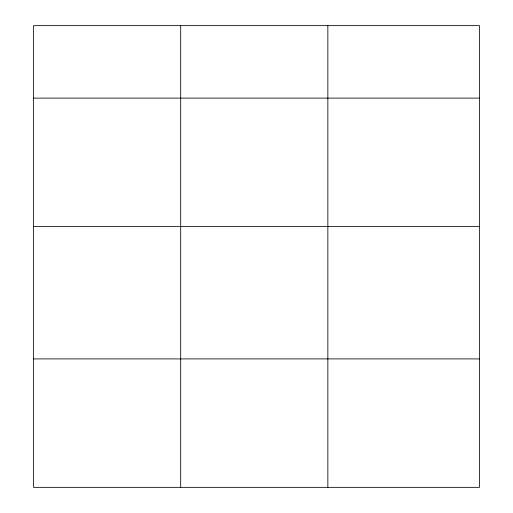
<?xml version="1.0" encoding="UTF-8"?>
<svg xmlns="http://www.w3.org/2000/svg" width="513" height="513" viewBox="0 0 513 513"><rect width="100%" height="100%" fill="white"/><g stroke="black" fill="none" stroke-linecap="round" stroke-linejoin="round"><path stroke-width="0.77" d="M479.475 226.566L479.475 25.65L33.525 25.65L33.525 487.35L479.475 487.35L479.475 226.566L33.525 226.566M33.525 98.124L479.475 98.124M33.525 358.908L479.475 358.908M327.852 25.65L327.852 487.35M180.691 25.65L180.691 487.35"/></g></svg>
